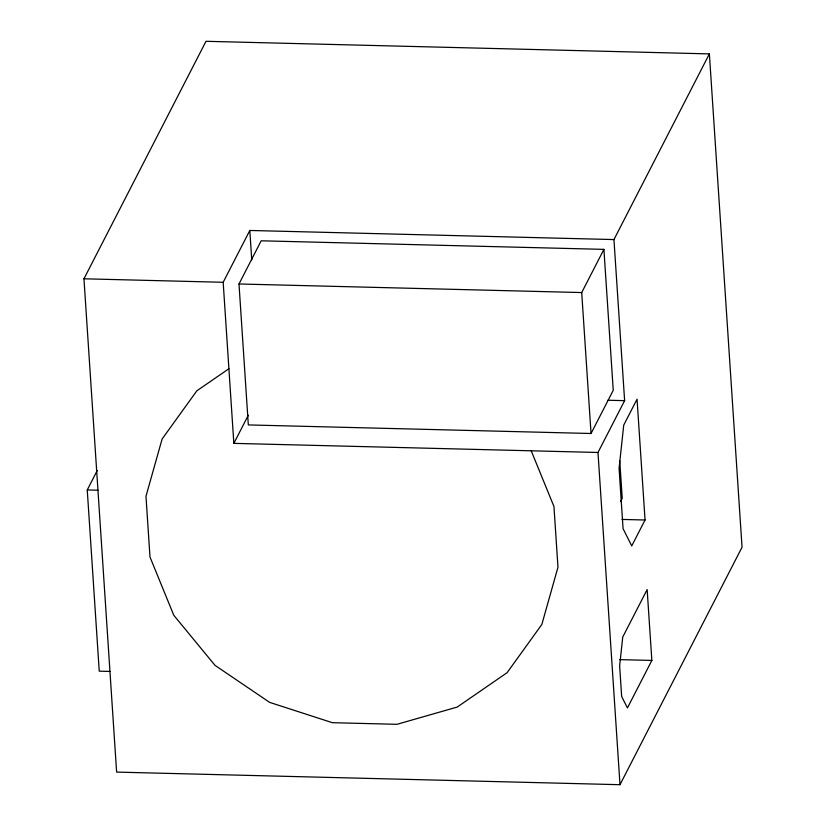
<?xml version="1.0" encoding="UTF-8"?>
<svg xmlns="http://www.w3.org/2000/svg" width="826" height="826" viewBox="0 0 826 826"><rect width="100%" height="100%" fill="white"/><g stroke="black" fill="none" stroke-linecap="round" stroke-linejoin="round"><path stroke-width="1.24" d="M83.953 278.796L206.004 41.3L709.379 53.897L742.047 547.204L619.996 784.7L116.621 772.103L83.953 278.796L223.175 282.285L249.813 230.464L613.945 239.571L709.379 53.897M109.961 671.435L99.244 671.166L87.246 489.952L97.272 470.438M238.993 283.979L261.181 240.8L603.909 249.369L613.243 390.316L591.044 433.505L248.327 424.925L238.993 283.979L581.71 292.559L603.909 249.369M613.945 239.571L624.621 400.651L597.983 452.472L233.851 443.366L248.327 415.199M620.563 501.568L622.226 498.326L619.758 461.001M645.054 520.008L631.735 545.914L623.072 528.671L619.077 468.27L623.733 425.111L637.053 399.195L645.054 520.008L622.03 519.43M651.848 660.439L627.44 707.944L621.658 696.442L619.634 665.839L622.742 637.063L647.15 589.568L651.848 660.439L619.717 659.633M228.905 368.726L196.836 390.822L162.113 439.009L145.975 496.281L149.991 557.013L173.79 615.287L215.028 665.374L269.668 702.389L332.362 722.688L396.976 724.309L457.191 707.077L507.102 672.684L541.825 624.487L557.973 567.225L553.947 506.483L531.211 450.8M607.895 400.238L624.621 400.651M87.246 489.952L97.953 490.221M597.983 452.472L619.996 784.7M581.71 292.559L591.044 433.505M249.813 230.464L251.754 259.87M223.175 282.285L233.851 443.366"/></g></svg>
